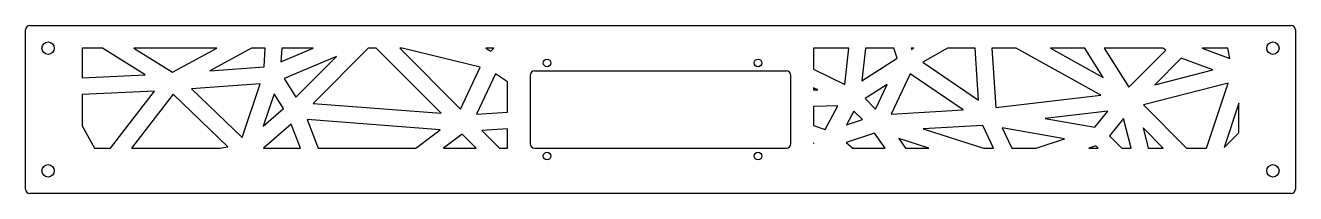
# Model space of a CAD drawing. Header units: millimetres. Extents: x -280 to 280, y -37 to 37.
import ezdxf

# ---------------------------------------------------------------- set-up
doc = ezdxf.new("R2010")
doc.units = ezdxf.units.MM

msp = doc.modelspace()

# ---------------------------------------------------------------- linework, layer by layer
at = {"color": 7, "linetype": 'Continuous', "lineweight": 25}
for p, q in [((-280, -35), (-280, 35)), ((-278, 37), (278, 37)), ((280, 35), (280, -35)), ((-255, 27), (-255, 13.97)), ((-245.95, 27), (-255, 27)), ((-227.18, 15.27), (-245.95, 27)), ((-232.14, 27), (-215.17, 16.4)), ((-195.67, 27), (-232.14, 27)), ((-215.17, 16.4), (-195.67, 27)), ((-180.34, 27), (-198.65, 17.06)), ((-174.26, 27), (-180.34, 27)), ((-174.8, 18.8), (-174.26, 27)), ((-166.93, 27), (-167.32, 21.05)), ((-167.32, 21.05), (-153.12, 27)), ((-153.12, 27), (-166.93, 27)), ((-142.81, 23.39), (-165.95, 13.69)), ((-160.73, 5.48), (-142.81, 23.39)), ((-128.86, 27), (-153.16, 2.7)), ((-125.29, 27), (-128.86, 27)), ((-96.65, -1.64), (-125.29, 27)), ((-114.95, 27), (-88.15, 0.21)), ((-113.95, 27), (-114.95, 27)), ((-79.44, 18.61), (-113.95, 27)), ((-76.94, 27), (-74.78, 25.7)), ((-73.48, 27), (-76.94, 27)), ((-74.78, 25.7), (-73.48, 27)), ((67.5, 27), (67.5, 17.73)), ((83, 27), (67.5, 27)), ((81.3, 10.97), (83, 27)), ((90.36, 27), (88.83, 12.62)), ((88.83, 12.62), (104.3, 22.63)), ((102.85, 27), (90.36, 27)), ((104.3, 22.63), (102.85, 27)), ((110.56, 27), (110.73, 26.47)), ((111.68, 27), (110.56, 27)), ((110.73, 26.47), (111.68, 27)), ((126.54, 27), (115.59, 20.81)), ((138.71, 27), (126.54, 27)), ((140.24, 4.05), (138.71, 27)), ((146.04, 27), (147.78, 0.89)), ((156.81, 27), (146.04, 27)), ((194.11, 6.27), (156.81, 27)), ((171.87, 27), (195.16, 14.06)), ((187.03, 27), (171.87, 27)), ((195.16, 14.06), (187.03, 27)), ((195.67, 27), (206.48, 9.78)), ((221.51, 27), (195.67, 27)), ((206.48, 9.78), (222.85, 26.16)), ((229.61, 22.57), (217.87, 10.83)), ((222.85, 26.16), (221.51, 27)), ((243.56, 17.43), (229.61, 22.57)), ((238.76, 27), (250.96, 22.5)), ((250.06, 27), (238.76, 27)), ((250.96, 22.5), (250.06, 27)), ((-198.65, 17.06), (-174.8, 18.8)), ((-88.15, 0.21), (-79.44, 18.61)), ((-55.5, 17), (55.5, 17)), ((67.5, 17.73), (81.3, 10.97)), ((115.59, 20.81), (140.24, 4.05)), ((217.87, 10.83), (243.56, 17.43)), ((-255, 13.97), (-227.18, 15.27)), ((-176.57, 11.34), (-206.82, 9.12)), ((-184.44, -12.27), (-176.57, 11.34)), ((-165.95, 13.69), (-160.73, 5.48)), ((-72.74, 15.67), (-81.12, -2.03)), ((-67.5, 12.11), (-72.74, 15.67)), ((-67.5, -1.23), (-67.5, 12.11)), ((-57.5, 15), (-57.5, -15)), ((57.5, -15), (57.5, 15)), ((110.14, 15.67), (101.76, -2.03)), ((133.44, -0.17), (110.14, 15.67)), ((250.24, 11.6), (212.94, 2.01)), ((240.7, -17), (250.24, 11.6)), ((-223.04, 8.14), (-255, 6.64)), ((-255, 6.64), (-255, -7.14)), ((-242.5, -17), (-223.04, 8.14)), ((-214.89, 6.72), (-233.25, -17)), ((-190.68, -16.43), (-214.89, 6.72)), ((-206.82, 9.12), (-184.44, -12.27)), ((-170.33, 6.94), (-175.11, -7.4)), ((-166.15, 0.37), (-170.33, 6.94)), ((69.33, 8.69), (67.5, 9.59)), ((67.5, 9.59), (67.5, 8.65)), ((67.5, 8.65), (69.33, 8.69)), ((99.86, 11.04), (90.16, 4.77)), ((94.73, 0.21), (99.86, 11.04)), ((147.78, 0.89), (194.11, 6.27)), ((-175.11, -7.4), (-166.15, 0.37)), ((-153.16, 2.7), (-96.65, -1.64)), ((78.18, 1.58), (67.5, 1.33)), ((67.5, 1.33), (67.5, -7.04)), ((72.62, -8.75), (78.18, 1.58)), ((90.16, 4.77), (94.73, 0.21)), ((212.94, 2.01), (231.95, -17)), ((255, 2.76), (248.48, -16.79)), ((255, -10.28), (255, 2.76)), ((-97.1, -8.94), (-155.82, -4.43)), ((-155.82, -4.43), (-150.87, -17)), ((-81.12, -2.03), (-67.5, -1.23)), ((85.27, -0.68), (81.97, -6.8)), ((81.97, -6.8), (89.04, -4.45)), ((89.04, -4.45), (85.27, -0.68)), ((101.76, -2.03), (133.44, -0.17)), ((197.27, -0.72), (169.65, -3.93)), ((169.65, -3.93), (191.49, -7.79)), ((191.49, -7.79), (197.27, -0.72)), ((204.09, -3.94), (197.89, -11.52)), ((207.48, -17), (204.09, -3.94)), ((-255, -7.14), (-249.52, -17)), ((-162.87, -6.48), (-175.01, -17)), ((-158.73, -17), (-162.87, -6.48)), ((-107.93, -17), (-97.1, -8.94)), ((-87.42, -10.87), (-95.67, -17)), ((-81.29, -17), (-87.42, -10.87)), ((-67.5, -8.56), (-78.72, -9.22)), ((-78.72, -9.22), (-70.95, -17)), ((-67.5, -17), (-67.5, -8.56)), ((67.5, -7.04), (72.62, -8.75)), ((94.39, -10.38), (81.83, -14.56)), ((99.08, -17), (94.39, -10.38)), ((142.12, -6.99), (115.76, -8.54)), ((115.76, -8.54), (142.45, -17)), ((146.8, -17), (142.12, -6.99)), ((178.12, -12.86), (150.67, -8.01)), ((150.67, -8.01), (154.87, -17)), ((221.6, -17), (212.73, -8.13)), ((212.73, -8.13), (215.03, -17)), ((248.48, -16.79), (255, -10.28)), ((-194.34, -17), (-190.68, -16.43)), ((67.61, -14.79), (67.5, -14.75)), ((67.5, -14.75), (67.5, -14.9)), ((67.5, -14.9), (67.61, -14.79)), ((81.83, -14.56), (84.81, -17)), ((118.25, -17), (105.08, -12.82)), ((105.08, -12.82), (108.04, -17)), ((165.69, -17), (178.12, -12.86)), ((191.98, -15.95), (188.82, -17)), ((193.03, -17), (191.98, -15.95)), ((197.89, -11.52), (203.37, -17)), ((-249.52, -17), (-242.5, -17)), ((-233.25, -17), (-194.34, -17)), ((-175.01, -17), (-158.73, -17)), ((-150.87, -17), (-107.93, -17)), ((-95.67, -17), (-81.29, -17)), ((-70.95, -17), (-67.5, -17)), ((-55.5, -17), (55.5, -17)), ((84.81, -17), (99.08, -17)), ((108.04, -17), (118.25, -17)), ((142.45, -17), (146.8, -17)), ((154.87, -17), (165.69, -17)), ((188.82, -17), (193.03, -17)), ((203.37, -17), (207.48, -17)), ((215.03, -17), (221.6, -17)), ((231.95, -17), (240.7, -17)), ((278, -37), (-278, -37))]:
    msp.add_line(p, q, dxfattribs=at)
for centre, radius in [((-270, 27), 2.75), ((270, 27), 2.75), ((-50, 20.5), 1.7), ((43, 20.5), 1.7), ((-50, -20.5), 1.7), ((43, -20.5), 1.7), ((-270, -27), 2.75), ((270, -27), 2.75)]:
    msp.add_circle(centre, radius, dxfattribs=at)
for centre, start, end in [((-278, 35), 90, 180), ((278, 35), 0, 90), ((-55.5, 15), 90, 180), ((55.5, 15), 0, 90), ((-55.5, -15), 180, 270), ((55.5, -15), 270, 0), ((-278, -35), 180, 270), ((278, -35), 270, 0)]:
    msp.add_arc(centre, 2, start, end, dxfattribs=at)

doc.saveas('drawing.dxf')
